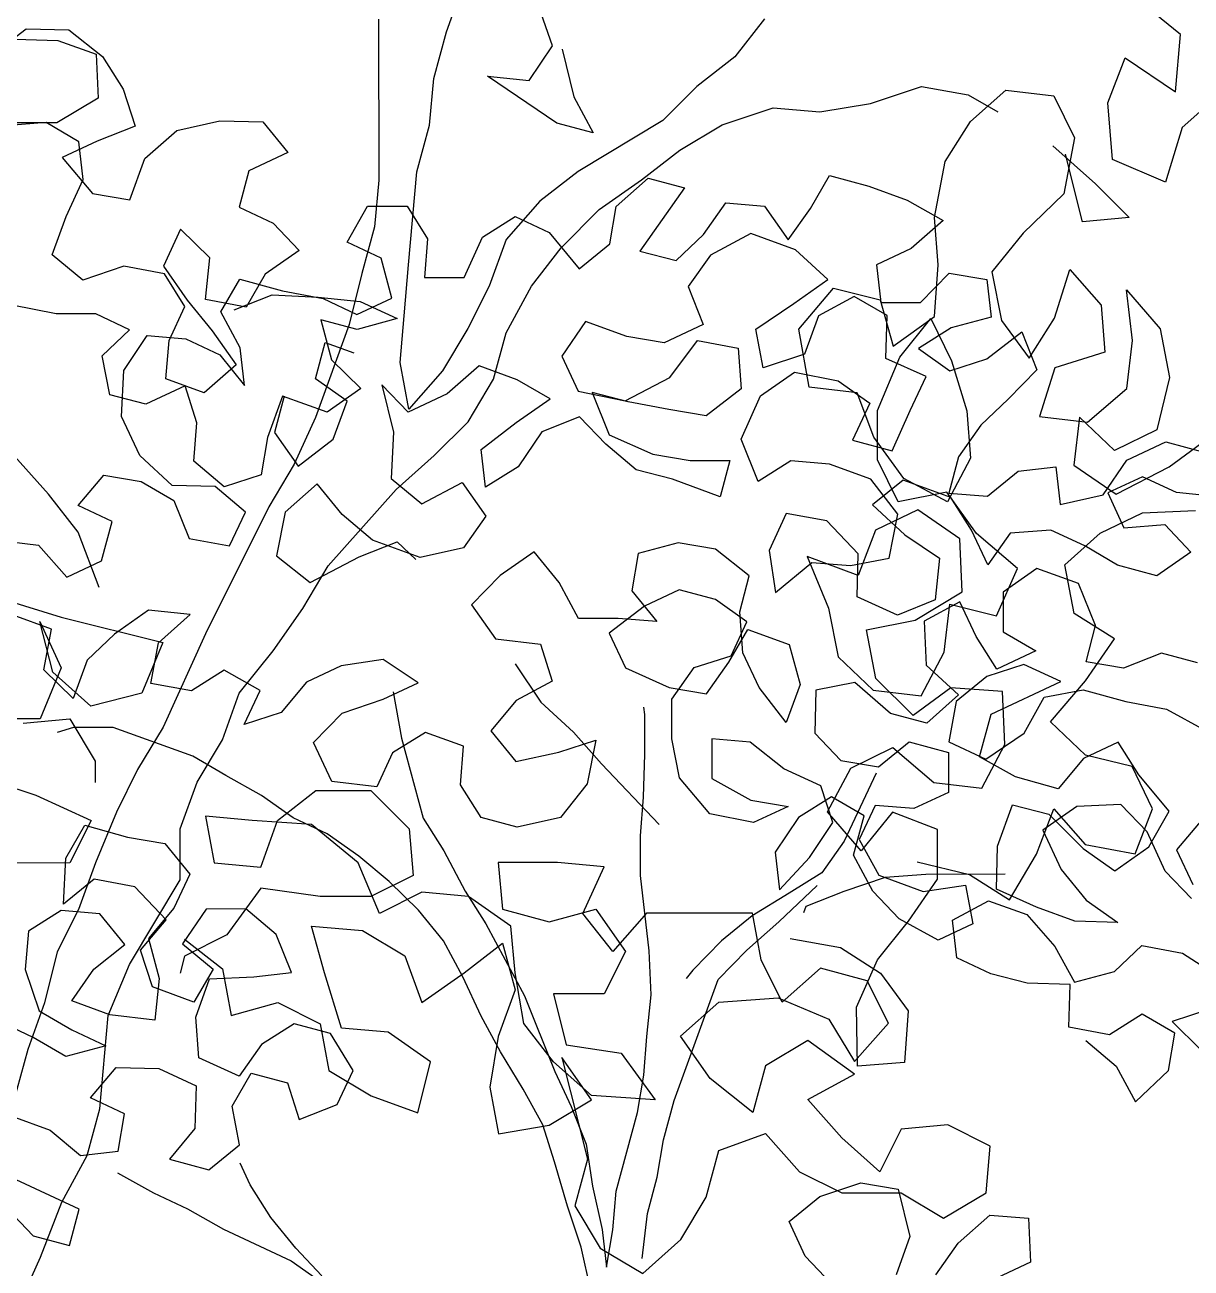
# Model space of a CAD drawing. Header units: millimetres. Extents: x 2622 to 2811, y 687 to 801.
# Drawn here: x 2710.7747 to 2711.1053, y 773.2859 to 773.6384 of the extents above; entities that cross this region are included whole.
import ezdxf

# ---------------------------------------------------------------- set-up
doc = ezdxf.new("R2010")
doc.units = ezdxf.units.MM
doc.layers.add('CHIOMA', color=94, linetype='Continuous')
doc.layers.add('tronco', color=36, linetype='Continuous')

msp = doc.modelspace()

# ---------------------------------------------------------------- linework, layer by layer
at = {"layer": 'CHIOMA'}
for p, q in [((2710.92432, 773.63251), (2710.91979, 773.64541)), ((2711.10229, 773.63575), (2711.09134, 773.64458)), ((2710.76511, 773.62969), (2710.77504, 773.63733)), ((2710.77192, 773.63437), (2710.78408, 773.63405)), ((2710.77504, 773.63733), (2710.7872, 773.63701)), ((2710.78408, 773.63405), (2710.79493, 773.63012)), ((2710.7872, 773.63701), (2710.79674, 773.62946)), ((2711.10089, 773.61946), (2711.10229, 773.63575)), ((2710.91767, 773.62265), (2710.92432, 773.63251)), ((2710.92703, 773.63153), (2710.93033, 773.61806)), ((2710.79493, 773.63012), (2710.79551, 773.61763)), ((2710.79674, 773.62946), (2710.80257, 773.62018)), ((2711.08173, 773.61631), (2711.08664, 773.62911)), ((2711.08664, 773.62911), (2711.10089, 773.61946)), ((2710.90584, 773.62388), (2710.91767, 773.62265)), ((2710.92557, 773.61058), (2710.90584, 773.62388)), ((2710.80257, 773.62018), (2710.80595, 773.60975)), ((2711.04278, 773.61106), (2711.05286, 773.61995)), ((2711.05286, 773.61995), (2711.06647, 773.61833)), ((2710.79551, 773.61763), (2710.78377, 773.61064)), ((2710.93033, 773.61806), (2710.93584, 773.60787)), ((2711.04211, 773.6186), (2711.05052, 773.61379)), ((2711.06647, 773.61833), (2711.07228, 773.60639)), ((2711.08301, 773.60024), (2711.08173, 773.61631)), ((2711.11285, 773.61825), (2711.10278, 773.60936)), ((2710.78073, 773.61072), (2710.76914, 773.60981)), ((2710.78377, 773.61064), (2710.76947, 773.61071)), ((2710.79001, 773.6053), (2710.78073, 773.61072)), ((2710.80595, 773.60975), (2710.79519, 773.60547)), ((2710.81778, 773.60852), (2710.83002, 773.61124)), ((2710.83002, 773.61124), (2710.84218, 773.61092)), ((2710.84218, 773.61092), (2710.84925, 773.60222)), ((2710.93584, 773.60787), (2710.92557, 773.61058)), ((2711.0356, 773.5997), (2711.04278, 773.61106)), ((2711.10278, 773.60936), (2711.09808, 773.59389)), ((2710.80875, 773.60055), (2710.81778, 773.60852)), ((2711.07228, 773.60639), (2711.06923, 773.59051)), ((2710.79519, 773.60547), (2710.78533, 773.60086)), ((2710.79125, 773.59462), (2710.79001, 773.6053)), ((2710.84925, 773.60222), (2710.83816, 773.59703)), ((2711.06616, 773.60419), (2711.07819, 773.59339)), ((2710.78533, 773.60086), (2710.79388, 773.5906)), ((2710.80448, 773.5888), (2710.80875, 773.60055)), ((2711.03255, 773.58382), (2711.0356, 773.5997)), ((2711.07459, 773.58256), (2711.06977, 773.60179)), ((2711.09808, 773.59389), (2711.08301, 773.60024)), ((2710.83816, 773.59703), (2710.83546, 773.58676)), ((2710.99743, 773.58642), (2711.00284, 773.59571)), ((2711.00284, 773.59571), (2711.01402, 773.59268)), ((2710.78641, 773.5841), (2710.79125, 773.59462)), ((2710.94238, 773.58696), (2710.95141, 773.59494)), ((2710.96169, 773.59223), (2710.94904, 773.57431)), ((2710.95141, 773.59494), (2710.96169, 773.59223)), ((2711.01402, 773.59268), (2711.02487, 773.58874)), ((2711.07819, 773.59339), (2711.08781, 773.58378)), ((2710.79388, 773.5906), (2710.80448, 773.5888)), ((2711.02487, 773.58874), (2711.03506, 773.58299)), ((2711.06923, 773.59051), (2711.05771, 773.57935)), ((2710.83546, 773.58676), (2710.84507, 773.58225)), ((2710.86607, 773.57681), (2710.87181, 773.587)), ((2710.87181, 773.587), (2710.88307, 773.58701)), ((2710.88307, 773.58701), (2710.8889, 773.57773)), ((2710.94058, 773.57636), (2710.94238, 773.58696)), ((2710.96712, 773.57901), (2710.97344, 773.58797)), ((2710.97344, 773.58797), (2710.98436, 773.58707)), ((2710.98436, 773.58707), (2710.99111, 773.57746)), ((2710.99111, 773.57746), (2710.99743, 773.58642)), ((2710.78248, 773.57326), (2710.78641, 773.5841)), ((2710.84507, 773.58225), (2710.85247, 773.57445)), ((2710.90443, 773.57823), (2710.91371, 773.58407)), ((2710.91371, 773.58407), (2710.92333, 773.57956)), ((2711.03506, 773.58299), (2711.02602, 773.57502)), ((2711.03362, 773.57042), (2711.03255, 773.58382)), ((2711.08781, 773.58378), (2711.07459, 773.58256)), ((2710.81887, 773.58051), (2710.81402, 773.56999)), ((2710.82717, 773.57238), (2710.81887, 773.58051)), ((2710.8889, 773.57773), (2710.88801, 773.5668)), ((2710.89926, 773.56681), (2710.90443, 773.57823)), ((2710.92333, 773.57956), (2710.93188, 773.56929)), ((2710.95932, 773.57161), (2710.96712, 773.57901)), ((2710.98051, 773.57926), (2710.96909, 773.57318)), ((2710.99316, 773.57467), (2710.98051, 773.57926)), ((2711.05771, 773.57935), (2711.04888, 773.5684)), ((2710.85247, 773.57445), (2710.84286, 773.56771)), ((2710.87568, 773.5723), (2710.86607, 773.57681)), ((2710.93188, 773.56929), (2710.94058, 773.57636)), ((2710.94904, 773.57431), (2710.95932, 773.57161)), ((2711.00237, 773.56621), (2710.99316, 773.57467)), ((2711.02602, 773.57502), (2711.01617, 773.57041)), ((2710.79111, 773.56603), (2710.78248, 773.57326)), ((2710.82594, 773.56055), (2710.82717, 773.57238)), ((2710.87873, 773.56096), (2710.87568, 773.5723)), ((2710.96909, 773.57318), (2710.96277, 773.56422)), ((2711.01617, 773.57041), (2711.01741, 773.55973)), ((2711.03263, 773.55578), (2711.03362, 773.57042)), ((2710.80277, 773.56998), (2710.79111, 773.56603)), ((2710.81427, 773.56785), (2710.80277, 773.56998)), ((2710.81402, 773.56999), (2710.82077, 773.56038)), ((2710.82011, 773.55857), (2710.81427, 773.56785)), ((2710.84286, 773.56771), (2710.83745, 773.55842)), ((2711.02866, 773.55974), (2711.03679, 773.56804)), ((2711.03679, 773.56804), (2711.04739, 773.56624)), ((2711.04888, 773.5684), (2711.05159, 773.5546)), ((2711.06664, 773.55525), (2711.07093, 773.56908)), ((2711.07093, 773.56908), (2711.07982, 773.559)), ((2710.83026, 773.55707), (2710.83567, 773.56636)), ((2710.83567, 773.56636), (2710.84775, 773.563)), ((2710.88801, 773.5668), (2710.89926, 773.56681)), ((2710.96277, 773.56422), (2710.96705, 773.55346)), ((2710.99276, 773.55947), (2711.00237, 773.56621)), ((2710.99409, 773.55217), (2711.00395, 773.56374)), ((2711.00395, 773.56374), (2711.01715, 773.56048)), ((2711.04739, 773.56624), (2711.04863, 773.55556)), ((2710.82077, 773.56038), (2710.82784, 773.55168)), ((2710.83745, 773.55842), (2710.82594, 773.56055)), ((2710.83408, 773.5576), (2710.84484, 773.56187)), ((2710.84484, 773.56187), (2710.8579, 773.56123)), ((2710.84775, 773.563), (2710.85926, 773.56087)), ((2710.8579, 773.56123), (2710.86973, 773.56)), ((2710.85926, 773.56087), (2710.86887, 773.55636)), ((2710.86887, 773.55636), (2710.87873, 773.56096)), ((2710.86973, 773.56), (2710.88025, 773.55516)), ((2711.00985, 773.56145), (2710.99966, 773.55594)), ((2711.01913, 773.55604), (2711.00985, 773.56145)), ((2711.01715, 773.56048), (2711.0209, 773.5473)), ((2711.08703, 773.56335), (2711.09654, 773.55224)), ((2711.08872, 773.54892), (2711.08703, 773.56335)), ((2710.78355, 773.5565), (2710.77115, 773.55895)), ((2710.79481, 773.5565), (2710.78355, 773.5565)), ((2710.80442, 773.55199), (2710.79481, 773.5565)), ((2710.8156, 773.54896), (2710.82011, 773.55857)), ((2710.83577, 773.54689), (2710.83026, 773.55707)), ((2710.98192, 773.55215), (2710.99276, 773.55947)), ((2711.01741, 773.55973), (2711.02866, 773.55974)), ((2711.07982, 773.559), (2711.08089, 773.5456)), ((2710.86892, 773.55211), (2710.85865, 773.55482)), ((2710.85865, 773.55482), (2710.86169, 773.54348)), ((2710.88025, 773.55516), (2710.86892, 773.55211)), ((2710.93361, 773.55434), (2710.92696, 773.54448)), ((2710.94536, 773.55008), (2710.93361, 773.55434)), ((2710.96705, 773.55346), (2710.95596, 773.54828)), ((2710.99966, 773.55594), (2710.99573, 773.5451)), ((2711.01881, 773.54388), (2711.01913, 773.55604)), ((2711.0209, 773.5473), (2711.03263, 773.55578)), ((2711.02276, 773.54421), (2711.0316, 773.55516)), ((2711.0316, 773.55516), (2711.0374, 773.54322)), ((2711.04863, 773.55556), (2711.03729, 773.55252)), ((2711.05159, 773.5546), (2711.05946, 773.5439)), ((2711.05946, 773.5439), (2711.06664, 773.55525)), ((2710.79662, 773.54459), (2710.80442, 773.55199)), ((2710.80275, 773.54046), (2710.80939, 773.55032)), ((2710.80939, 773.55032), (2710.82032, 773.54942)), ((2710.82032, 773.54942), (2710.82994, 773.54491)), ((2710.82784, 773.55168), (2710.83458, 773.54207)), ((2710.95596, 773.54828), (2710.94536, 773.55008)), ((2710.98406, 773.54115), (2710.98192, 773.55215)), ((2710.99702, 773.53569), (2710.99409, 773.55217)), ((2711.03729, 773.55252), (2711.02801, 773.54668)), ((2711.0474, 773.54373), (2711.05734, 773.55138)), ((2711.05734, 773.55138), (2711.06162, 773.54062)), ((2711.09654, 773.55224), (2711.09926, 773.53844)), ((2710.8147, 773.53803), (2710.8156, 773.54896)), ((2710.83701, 773.53621), (2710.83577, 773.54689)), ((2710.85713, 773.53811), (2710.85984, 773.54838)), ((2710.85984, 773.54838), (2710.86797, 773.54543)), ((2710.95753, 773.5385), (2710.96541, 773.54894)), ((2710.96541, 773.54894), (2710.97691, 773.54681)), ((2710.97691, 773.54681), (2710.97782, 773.53523)), ((2711.02801, 773.54668), (2711.03697, 773.54036)), ((2711.0871, 773.53531), (2711.08872, 773.54892)), ((2710.79877, 773.53358), (2710.79662, 773.54459)), ((2710.82994, 773.54491), (2710.83701, 773.53621)), ((2710.86169, 773.54348), (2710.86999, 773.53535)), ((2710.92696, 773.54448), (2710.93157, 773.53462)), ((2710.99573, 773.5451), (2710.98406, 773.54115)), ((2711.01641, 773.52914), (2711.02276, 773.54421)), ((2711.03024, 773.53871), (2711.01881, 773.54388)), ((2711.03697, 773.54036), (2711.0474, 773.54373)), ((2711.0374, 773.54322), (2711.04177, 773.52901)), ((2711.08089, 773.5456), (2711.06668, 773.54124)), ((2710.8021, 773.52739), (2710.80275, 773.54046)), ((2710.83458, 773.54207), (2710.82555, 773.53409)), ((2710.90347, 773.54175), (2710.89444, 773.53378)), ((2710.91432, 773.53782), (2710.90347, 773.54175)), ((2710.98325, 773.53326), (2710.99286, 773.54)), ((2710.99286, 773.54), (2711.00526, 773.53754)), ((2711.02572, 773.52909), (2711.03024, 773.53871)), ((2711.06162, 773.54062), (2711.05349, 773.53232)), ((2711.06668, 773.54124), (2711.06239, 773.52741)), ((2710.82013, 773.53606), (2710.80904, 773.53088)), ((2710.82555, 773.53409), (2710.8147, 773.53803)), ((2710.8235, 773.52563), (2710.82013, 773.53606)), ((2710.86609, 773.53179), (2710.85713, 773.53811)), ((2710.86999, 773.53535), (2710.86039, 773.52861)), ((2710.87595, 773.5364), (2710.87924, 773.52292)), ((2710.88335, 773.5286), (2710.87595, 773.5364)), ((2710.9236, 773.5324), (2710.91432, 773.53782)), ((2710.94488, 773.53184), (2710.95753, 773.5385)), ((2710.97782, 773.53523), (2710.96789, 773.52758)), ((2711.01063, 773.53408), (2710.99702, 773.53569)), ((2711.00526, 773.53754), (2711.01422, 773.53122)), ((2711.076, 773.5258), (2711.0871, 773.53531)), ((2711.09926, 773.53844), (2711.09559, 773.52359)), ((2710.80904, 773.53088), (2710.79877, 773.53358)), ((2710.84773, 773.5332), (2710.84347, 773.52145)), ((2710.84818, 773.53317), (2710.84548, 773.5229)), ((2710.86039, 773.52861), (2710.84773, 773.5332)), ((2710.86216, 773.52094), (2710.86609, 773.53179)), ((2710.89444, 773.53378), (2710.88335, 773.5286)), ((2710.91399, 773.52566), (2710.9236, 773.5324)), ((2710.93157, 773.53462), (2710.94488, 773.53184)), ((2710.93551, 773.53421), (2710.94037, 773.52222)), ((2710.94579, 773.53151), (2710.93551, 773.53421)), ((2710.97775, 773.52093), (2710.98325, 773.53326)), ((2711.0154, 773.52151), (2711.01063, 773.53408)), ((2711.05349, 773.53232), (2711.04569, 773.52492)), ((2710.95729, 773.52938), (2710.94579, 773.53151)), ((2710.96789, 773.52758), (2710.95729, 773.52938)), ((2711.01422, 773.53122), (2711.00938, 773.5207)), ((2711.01645, 773.51513), (2711.01641, 773.52914)), ((2711.02056, 773.51767), (2711.02572, 773.52909)), ((2711.04177, 773.52901), (2711.04284, 773.51561)), ((2710.80728, 773.51631), (2710.8021, 773.52739)), ((2710.8226, 773.5147), (2710.8235, 773.52563)), ((2710.90406, 773.51801), (2710.91399, 773.52566)), ((2710.93199, 773.52731), (2710.92123, 773.52303)), ((2710.93938, 773.51951), (2710.93199, 773.52731)), ((2711.04569, 773.52492), (2711.03937, 773.51596)), ((2711.06239, 773.52741), (2711.076, 773.5258)), ((2711.07373, 773.52724), (2711.07211, 773.51363)), ((2711.08365, 773.51778), (2711.07373, 773.52724)), ((2710.84347, 773.52145), (2710.84167, 773.51085)), ((2710.84548, 773.5229), (2710.85222, 773.5133)), ((2710.87924, 773.52292), (2710.87859, 773.50986)), ((2710.92123, 773.52303), (2710.91458, 773.51317)), ((2710.94037, 773.52222), (2710.9527, 773.51673)), ((2711.02389, 773.50979), (2711.0154, 773.52151)), ((2711.09559, 773.52359), (2711.08365, 773.51778)), ((2710.85222, 773.5133), (2710.86216, 773.52094)), ((2710.9053, 773.50733), (2710.90406, 773.51801)), ((2710.94802, 773.51229), (2710.93938, 773.51951)), ((2710.9826, 773.50894), (2710.97775, 773.52093)), ((2711.00938, 773.5207), (2711.02056, 773.51767)), ((2711.0871, 773.515), (2711.09819, 773.52018)), ((2711.09819, 773.52018), (2711.10937, 773.51715)), ((2711.09912, 773.51308), (2711.10982, 773.52094)), ((2710.78137, 773.50537), (2710.77175, 773.51618)), ((2710.81649, 773.50785), (2710.80728, 773.51631)), ((2710.83123, 773.50748), (2710.8226, 773.5147)), ((2710.9527, 773.51673), (2710.96329, 773.51492)), ((2710.96329, 773.51492), (2710.97455, 773.51493)), ((2710.97455, 773.51493), (2710.97185, 773.50466)), ((2710.99188, 773.51478), (2710.9826, 773.50894)), ((2711.00281, 773.51388), (2710.99188, 773.51478)), ((2711.02225, 773.50319), (2711.01645, 773.51513)), ((2711.04284, 773.51561), (2711.03627, 773.50322)), ((2711.03937, 773.51596), (2711.03667, 773.50569)), ((2711.08045, 773.50514), (2711.0871, 773.515)), ((2710.78987, 773.50217), (2710.7971, 773.5108)), ((2710.7971, 773.5108), (2710.8077, 773.509)), ((2710.84167, 773.51085), (2710.83123, 773.50748)), ((2710.91458, 773.51317), (2710.9053, 773.50733)), ((2710.95829, 773.50958), (2710.94802, 773.51229)), ((2711.01456, 773.50962), (2711.00281, 773.51388)), ((2711.04759, 773.50479), (2711.0563, 773.51186)), ((2711.0563, 773.51186), (2711.06698, 773.5131)), ((2711.06698, 773.5131), (2711.06822, 773.50242)), ((2711.07211, 773.51363), (2711.08409, 773.50541)), ((2711.08409, 773.50541), (2711.09912, 773.51308)), ((2710.8077, 773.509), (2710.81698, 773.50358)), ((2710.82865, 773.50753), (2710.81649, 773.50785)), ((2710.83728, 773.50031), (2710.82865, 773.50753)), ((2710.85756, 773.50829), (2710.84853, 773.50031)), ((2710.86463, 773.49958), (2710.85756, 773.50829)), ((2710.87859, 773.50986), (2710.88723, 773.50264)), ((2710.88723, 773.50264), (2710.89864, 773.50872)), ((2710.89864, 773.50872), (2710.90538, 773.49912)), ((2710.97185, 773.50466), (2710.95829, 773.50958)), ((2711.02221, 773.49968), (2711.01456, 773.50962)), ((2711.02368, 773.50938), (2711.01498, 773.50231)), ((2711.03724, 773.50445), (2711.02368, 773.50938)), ((2711.03627, 773.50322), (2711.02389, 773.50979)), ((2711.09154, 773.51032), (2711.08169, 773.50571)), ((2711.10116, 773.50581), (2711.09154, 773.51032)), ((2710.7898, 773.49456), (2710.78137, 773.50537)), ((2710.81698, 773.50358), (2710.82126, 773.49282)), ((2711.03606, 773.5059), (2711.02225, 773.50319)), ((2711.04454, 773.49418), (2711.03606, 773.5059)), ((2711.03667, 773.50569), (2711.04759, 773.50479)), ((2711.04308, 773.49517), (2711.03724, 773.50445)), ((2711.06822, 773.50242), (2711.08045, 773.50514)), ((2711.08169, 773.50571), (2711.08629, 773.49586)), ((2711.11299, 773.50458), (2711.10116, 773.50581)), ((2710.79949, 773.49765), (2710.78987, 773.50217)), ((2710.83276, 773.49069), (2710.83728, 773.50031)), ((2710.84853, 773.50031), (2710.84607, 773.48791)), ((2710.99058, 773.49991), (2710.98574, 773.48939)), ((2711.00208, 773.49778), (2710.99058, 773.49991)), ((2711.01498, 773.50231), (2711.02419, 773.49385)), ((2711.02783, 773.50093), (2711.01589, 773.49513)), ((2711.03981, 773.49272), (2711.02783, 773.50093)), ((2711.07959, 773.49427), (2711.09153, 773.50007)), ((2711.09153, 773.50007), (2711.10657, 773.50073)), ((2710.79645, 773.48648), (2710.79949, 773.49765)), ((2710.87327, 773.49236), (2710.86463, 773.49958)), ((2710.90538, 773.49912), (2710.89906, 773.49016)), ((2711.01096, 773.48842), (2711.00208, 773.49778)), ((2711.01975, 773.48727), (2711.02221, 773.49968)), ((2711.08629, 773.49586), (2711.09788, 773.49677)), ((2711.09788, 773.49677), (2711.10528, 773.48897)), ((2710.79582, 773.47894), (2710.7898, 773.49456)), ((2711.01589, 773.49513), (2711.01097, 773.48234)), ((2711.02419, 773.49385), (2711.03405, 773.4872)), ((2711.04769, 773.48532), (2711.04308, 773.49517)), ((2711.05611, 773.48431), (2711.04454, 773.49418)), ((2711.05401, 773.49428), (2711.04769, 773.48532)), ((2711.06559, 773.49519), (2711.05401, 773.49428)), ((2711.07521, 773.49068), (2711.06559, 773.49519)), ((2711.06951, 773.48538), (2711.07959, 773.49427)), ((2710.76589, 773.49246), (2710.77862, 773.4909)), ((2710.77862, 773.4909), (2710.7866, 773.48187)), ((2710.82126, 773.49282), (2710.83276, 773.49069)), ((2710.86949, 773.48759), (2710.88025, 773.49187)), ((2710.88682, 773.48744), (2710.87327, 773.49236)), ((2710.88025, 773.49187), (2710.88559, 773.48686)), ((2710.89906, 773.49016), (2710.88682, 773.48744)), ((2710.95994, 773.49159), (2710.9486, 773.48854)), ((2710.97054, 773.48979), (2710.95994, 773.49159)), ((2710.98007, 773.48224), (2710.97054, 773.48979)), ((2710.98574, 773.48939), (2710.98755, 773.47748)), ((2711.04046, 773.47767), (2711.03981, 773.49272)), ((2711.08449, 773.48526), (2711.07521, 773.49068)), ((2710.7866, 773.48187), (2710.79645, 773.48648)), ((2710.84607, 773.48791), (2710.85561, 773.48035)), ((2710.85561, 773.48035), (2710.86949, 773.48759)), ((2710.91911, 773.48902), (2710.9095, 773.48228)), ((2710.92618, 773.48031), (2710.91911, 773.48902)), ((2710.9486, 773.48854), (2710.9468, 773.47794)), ((2710.98755, 773.47748), (2710.99782, 773.48603)), ((2710.99653, 773.48766), (2711.00255, 773.47304)), ((2711.01097, 773.48234), (2710.99653, 773.48766)), ((2710.99782, 773.48603), (2711.00875, 773.48513)), ((2711.00875, 773.48513), (2711.01975, 773.48727)), ((2711.01064, 773.47626), (2711.01096, 773.48842)), ((2711.03405, 773.4872), (2711.03282, 773.47537)), ((2711.10528, 773.48897), (2711.09567, 773.48223)), ((2710.9095, 773.48228), (2710.90137, 773.47397)), ((2711.05017, 773.4709), (2711.05611, 773.48431)), ((2711.06165, 773.48434), (2711.05205, 773.4776)), ((2711.0734, 773.48008), (2711.06165, 773.48434)), ((2711.07223, 773.47157), (2711.06951, 773.48538)), ((2711.09567, 773.48223), (2711.08449, 773.48526)), ((2710.93169, 773.47013), (2710.92618, 773.48031)), ((2710.97737, 773.47197), (2710.98007, 773.48224)), ((2711.07826, 773.46809), (2711.0734, 773.48008)), ((2710.76938, 773.47531), (2710.78501, 773.47051)), ((2710.9468, 773.47794), (2710.95387, 773.46924)), ((2710.9602, 773.4782), (2710.95034, 773.47359)), ((2710.97047, 773.47549), (2710.9602, 773.4782)), ((2710.97943, 773.46917), (2710.97047, 773.47549)), ((2711.02206, 773.47109), (2711.01064, 773.47626)), ((2711.03282, 773.47537), (2711.02206, 773.47109)), ((2711.02709, 773.4696), (2711.04046, 773.47767)), ((2711.05205, 773.4776), (2711.05205, 773.46634)), ((2710.80977, 773.47244), (2710.80016, 773.46569)), ((2710.8216, 773.47121), (2710.80977, 773.47244)), ((2710.90137, 773.47397), (2710.90812, 773.46436)), ((2710.95034, 773.47359), (2710.9404, 773.46595)), ((2710.97828, 773.46038), (2710.97737, 773.47197)), ((2711.00255, 773.47304), (2711.00526, 773.45923)), ((2711.03981, 773.47488), (2711.02962, 773.46937)), ((2711.03536, 773.46055), (2711.03697, 773.47416)), ((2711.03697, 773.47416), (2711.05017, 773.4709)), ((2711.04441, 773.46502), (2711.03981, 773.47488)), ((2710.78225, 773.46708), (2710.77141, 773.47102)), ((2710.779, 773.4693), (2710.78502, 773.45609)), ((2710.78262, 773.45488), (2710.779, 773.4693)), ((2710.78501, 773.47051), (2710.81386, 773.46333)), ((2710.81257, 773.46324), (2710.8216, 773.47121)), ((2710.94295, 773.47014), (2710.93169, 773.47013)), ((2710.95387, 773.46924), (2710.94295, 773.47014)), ((2710.97491, 773.45956), (2710.97943, 773.46917)), ((2711.01328, 773.46688), (2711.02709, 773.4696)), ((2711.02962, 773.46937), (2711.03021, 773.45688)), ((2711.08358, 773.46439), (2711.07223, 773.47157)), ((2710.78012, 773.45558), (2710.78225, 773.46708)), ((2710.80016, 773.46569), (2710.79236, 773.4583)), ((2710.9404, 773.46595), (2710.94501, 773.45609)), ((2710.97426, 773.45775), (2710.97967, 773.46704)), ((2710.97967, 773.46704), (2710.99142, 773.46277)), ((2711.016, 773.45308), (2711.01328, 773.46688)), ((2711.05025, 773.45574), (2711.04441, 773.46502)), ((2711.05205, 773.46634), (2711.06134, 773.46093)), ((2711.07555, 773.45781), (2711.07826, 773.46809)), ((2710.81386, 773.46333), (2710.80787, 773.4489)), ((2710.81044, 773.45173), (2710.81257, 773.46324)), ((2710.90812, 773.46436), (2710.92085, 773.46281)), ((2710.92085, 773.46281), (2710.92423, 773.45238)), ((2710.99142, 773.46277), (2710.99447, 773.45144)), ((2711.07537, 773.45241), (2711.08358, 773.46439)), ((2710.79236, 773.4583), (2710.78843, 773.44745)), ((2710.87633, 773.45851), (2710.86441, 773.4567)), ((2710.88619, 773.45186), (2710.87633, 773.45851)), ((2710.96448, 773.45618), (2710.97491, 773.45956)), ((2710.96794, 773.44879), (2710.97426, 773.45775)), ((2710.98289, 773.45053), (2710.97828, 773.46038)), ((2711.00526, 773.45923), (2711.01518, 773.44978)), ((2711.02879, 773.44816), (2711.03536, 773.46055)), ((2711.06134, 773.46093), (2711.05025, 773.45574)), ((2711.08615, 773.45601), (2711.07555, 773.45781)), ((2711.09691, 773.46029), (2711.08615, 773.45601)), ((2711.10718, 773.45759), (2711.09691, 773.46029)), ((2710.78502, 773.45609), (2710.77903, 773.44166)), ((2710.78843, 773.44745), (2710.78012, 773.45558)), ((2710.79345, 773.44528), (2710.78262, 773.45488)), ((2710.83122, 773.45544), (2710.82194, 773.44961)), ((2710.84142, 773.4497), (2710.83122, 773.45544)), ((2710.86441, 773.4567), (2710.85456, 773.45209)), ((2710.94501, 773.45609), (2710.95734, 773.45059)), ((2710.95816, 773.44723), (2710.96448, 773.45618)), ((2711.03021, 773.45688), (2711.03941, 773.44843)), ((2711.05789, 773.45706), (2711.04746, 773.45369)), ((2711.06841, 773.45222), (2711.05789, 773.45706)), ((2710.82194, 773.44961), (2710.81044, 773.45173)), ((2710.85456, 773.45209), (2710.84733, 773.44346)), ((2710.87633, 773.44726), (2710.88619, 773.45186)), ((2710.92423, 773.45238), (2710.91404, 773.44687)), ((2710.95734, 773.45059), (2710.96794, 773.44879)), ((2710.99447, 773.45144), (2710.99053, 773.44059)), ((2711.01, 773.45194), (2710.99899, 773.4498)), ((2711.02011, 773.44316), (2711.01, 773.45194)), ((2711.02654, 773.44259), (2711.016, 773.45308)), ((2711.04746, 773.45369), (2711.03876, 773.44662)), ((2711.0487, 773.44301), (2711.06841, 773.45222)), ((2711.06551, 773.44084), (2711.07537, 773.45241)), ((2710.80787, 773.4489), (2710.79345, 773.44528)), ((2710.8369, 773.44008), (2710.84142, 773.4497)), ((2710.86467, 773.44331), (2710.87633, 773.44726)), ((2710.95817, 773.43597), (2710.95816, 773.44723)), ((2710.99053, 773.44059), (2710.98289, 773.45053)), ((2710.99899, 773.4498), (2710.99867, 773.43764)), ((2711.01518, 773.44978), (2711.02879, 773.44816)), ((2711.03724, 773.45045), (2711.02654, 773.44259)), ((2711.03941, 773.44843), (2711.03038, 773.44045)), ((2711.05188, 773.44946), (2711.03724, 773.45045)), ((2711.05254, 773.43442), (2711.05188, 773.44946)), ((2711.05799, 773.43759), (2711.06373, 773.44778)), ((2711.06373, 773.44778), (2711.07474, 773.44993)), ((2711.07474, 773.44993), (2711.08682, 773.44657)), ((2710.91404, 773.44687), (2710.90682, 773.43824)), ((2710.95044, 773.44287), (2710.95019, 773.445)), ((2711.03876, 773.44662), (2711.03663, 773.43511)), ((2711.08682, 773.44657), (2711.09832, 773.44444)), ((2711.09832, 773.44444), (2711.10942, 773.43836)), ((2710.77903, 773.44166), (2710.7646, 773.44165)), ((2710.77422, 773.44045), (2710.78744, 773.44167)), ((2710.78744, 773.44167), (2710.79466, 773.42965)), ((2710.84733, 773.44346), (2710.8369, 773.44008)), ((2710.85654, 773.435), (2710.86467, 773.44331)), ((2711.03038, 773.44045), (2711.02011, 773.44316)), ((2711.04534, 773.43093), (2711.0487, 773.44301)), ((2711.07543, 773.43139), (2711.06551, 773.44084)), ((2710.88825, 773.43782), (2710.87897, 773.43198)), ((2710.8991, 773.43388), (2710.88825, 773.43782)), ((2710.90682, 773.43824), (2710.91389, 773.42953)), ((2710.93023, 773.43792), (2710.93821, 773.42889)), ((2710.99867, 773.43764), (2711.00607, 773.42984)), ((2711.04715, 773.43027), (2711.05799, 773.43759)), ((2710.86172, 773.42392), (2710.85654, 773.435)), ((2710.8982, 773.42295), (2710.8991, 773.43388)), ((2710.92613, 773.43225), (2710.93656, 773.43563)), ((2710.93656, 773.43563), (2710.9341, 773.42322)), ((2710.96031, 773.42496), (2710.95817, 773.43597)), ((2710.96942, 773.43598), (2710.96943, 773.42472)), ((2710.98035, 773.43508), (2710.96942, 773.43598)), ((2710.98989, 773.42753), (2710.98035, 773.43508)), ((2711.00885, 773.4277), (2711.02079, 773.43351)), ((2711.01667, 773.42804), (2711.02537, 773.43511)), ((2711.02079, 773.43351), (2711.03236, 773.42364)), ((2711.02537, 773.43511), (2711.03655, 773.43208)), ((2711.03663, 773.43511), (2711.04715, 773.43027)), ((2711.04597, 773.42203), (2711.05254, 773.43442)), ((2711.08469, 773.43506), (2711.07483, 773.43046)), ((2711.09053, 773.42578), (2711.08469, 773.43506)), ((2710.79466, 773.42965), (2710.79467, 773.42364)), ((2710.87897, 773.43198), (2710.87446, 773.42236)), ((2710.91389, 773.42953), (2710.92613, 773.43225)), ((2711.00607, 773.42984), (2711.01667, 773.42804)), ((2711.03655, 773.43208), (2711.03655, 773.42082)), ((2711.05553, 773.42519), (2711.04534, 773.43093)), ((2711.07483, 773.43046), (2711.06761, 773.42182)), ((2711.08863, 773.42812), (2711.07543, 773.43139)), ((2711.0004, 773.42269), (2710.98989, 773.42753)), ((2711.00229, 773.41532), (2711.00885, 773.4277)), ((2711.01601, 773.42623), (2711.00699, 773.407)), ((2711.09443, 773.41618), (2711.08863, 773.42812)), ((2710.76342, 773.42482), (2710.77784, 773.42002)), ((2710.87446, 773.42236), (2710.86172, 773.42392)), ((2710.90404, 773.41367), (2710.8982, 773.42295)), ((2710.9341, 773.42322), (2710.92655, 773.41369)), ((2710.96886, 773.4147), (2710.96031, 773.42496)), ((2710.96943, 773.42472), (2710.98052, 773.41865)), ((2711.00378, 773.41226), (2711.0004, 773.42269)), ((2711.03236, 773.42364), (2711.04597, 773.42203)), ((2711.06761, 773.42182), (2711.05553, 773.42519)), ((2711.09908, 773.41552), (2711.09053, 773.42578)), ((2710.77784, 773.42002), (2710.79348, 773.41282)), ((2710.84637, 773.41287), (2710.85718, 773.4213)), ((2710.85718, 773.4213), (2710.8728, 773.42131)), ((2710.8728, 773.42131), (2710.88363, 773.4105)), ((2711.00336, 773.41957), (2710.99408, 773.41373)), ((2711.01265, 773.41415), (2711.00336, 773.41957)), ((2711.03655, 773.42082), (2711.0267, 773.41621)), ((2710.98052, 773.41865), (2710.99112, 773.41685)), ((2710.99112, 773.41685), (2710.98127, 773.41224)), ((2711.0118, 773.40421), (2711.00229, 773.41532)), ((2711.01577, 773.41711), (2711.01126, 773.40749)), ((2711.0267, 773.41621), (2711.01577, 773.41711)), ((2711.05045, 773.40555), (2711.05471, 773.4173)), ((2711.05471, 773.4173), (2711.06498, 773.41459)), ((2711.06148, 773.40331), (2711.0664, 773.41611)), ((2711.07295, 773.41682), (2711.06334, 773.41007)), ((2711.0664, 773.41611), (2711.07529, 773.40603)), ((2711.08544, 773.4174), (2711.07295, 773.41682)), ((2711.09284, 773.4096), (2711.08544, 773.4174)), ((2711.08952, 773.40339), (2711.09443, 773.41618)), ((2711.09333, 773.40533), (2711.09908, 773.41552)), ((2710.79348, 773.41282), (2710.78748, 773.4008)), ((2710.82593, 773.41406), (2710.82835, 773.40084)), ((2710.83915, 773.41287), (2710.82593, 773.41406)), ((2710.85598, 773.41168), (2710.83915, 773.41287)), ((2710.84157, 773.39965), (2710.84637, 773.41287)), ((2710.91431, 773.41097), (2710.90404, 773.41367)), ((2710.92655, 773.41369), (2710.91431, 773.41097)), ((2710.98127, 773.41224), (2710.96886, 773.4147)), ((2710.99408, 773.41373), (2710.98744, 773.40387)), ((2710.99713, 773.40239), (2711.00378, 773.41226)), ((2711.00962, 773.40298), (2711.01265, 773.41415)), ((2711.02064, 773.41516), (2711.0118, 773.40421)), ((2711.03343, 773.41025), (2711.02064, 773.41516)), ((2711.06498, 773.41459), (2711.07477, 773.40491)), ((2711.10844, 773.41314), (2711.10122, 773.40451)), ((2710.78632, 773.40218), (2710.79174, 773.41147)), ((2710.79174, 773.41147), (2710.80381, 773.40811)), ((2710.86921, 773.40087), (2710.85598, 773.41168)), ((2710.88363, 773.4105), (2710.88484, 773.39728)), ((2711.03347, 773.39623), (2711.03343, 773.41025)), ((2711.06334, 773.41007), (2711.06853, 773.39899)), ((2711.09802, 773.39851), (2711.09284, 773.4096)), ((2710.80381, 773.40811), (2710.81441, 773.4063)), ((2710.81441, 773.4063), (2710.82148, 773.3976)), ((2711.01126, 773.40749), (2711.01677, 773.39731)), ((2711.05013, 773.39339), (2711.05045, 773.40555)), ((2711.07477, 773.40491), (2711.08373, 773.39858)), ((2711.07529, 773.40603), (2711.08952, 773.40339)), ((2711.08373, 773.39858), (2711.09333, 773.40533)), ((2710.78567, 773.38912), (2710.78632, 773.40218)), ((2710.98744, 773.40387), (2710.98867, 773.39319)), ((2710.98867, 773.39319), (2710.99713, 773.40239)), ((2711.01513, 773.39279), (2711.00962, 773.40298)), ((2711.05389, 773.3903), (2711.06148, 773.40331)), ((2711.10122, 773.40451), (2711.10583, 773.39466)), ((2710.78748, 773.4008), (2710.77185, 773.40078)), ((2710.82835, 773.40084), (2710.84157, 773.39965)), ((2710.87524, 773.38645), (2710.86921, 773.40087)), ((2710.92571, 773.40092), (2710.90888, 773.40091)), ((2710.90888, 773.40091), (2710.9101, 773.38769)), ((2710.93893, 773.39973), (2710.92571, 773.40092)), ((2710.93293, 773.38651), (2710.93893, 773.39973)), ((2711.02768, 773.40116), (2711.04254, 773.39749)), ((2711.06853, 773.39899), (2711.0756, 773.39028)), ((2711.10542, 773.39071), (2711.09802, 773.39851)), ((2710.79437, 773.39619), (2710.78567, 773.38912)), ((2710.80588, 773.39406), (2710.79437, 773.39619)), ((2710.82148, 773.3976), (2710.81697, 773.38799)), ((2710.88484, 773.39728), (2710.87283, 773.39126)), ((2711.01677, 773.39731), (2711.02942, 773.39272)), ((2711.03016, 773.39757), (2711.01858, 773.39665)), ((2711.02525, 773.38425), (2711.03347, 773.39623)), ((2711.02942, 773.39272), (2711.04134, 773.39453)), ((2711.05267, 773.39758), (2711.03016, 773.39757)), ((2711.04134, 773.39453), (2711.04348, 773.38353)), ((2711.04254, 773.39749), (2711.05389, 773.3903)), ((2710.81476, 773.3847), (2710.80588, 773.39406)), ((2710.84157, 773.39364), (2710.83197, 773.3804)), ((2710.85841, 773.39125), (2710.84157, 773.39364)), ((2710.87283, 773.39126), (2710.85841, 773.39125)), ((2710.88725, 773.39248), (2710.87524, 773.38645)), ((2710.90048, 773.39129), (2710.88725, 773.39248)), ((2710.9125, 773.38288), (2710.90048, 773.39129)), ((2711.02253, 773.38499), (2711.01513, 773.39279)), ((2711.06155, 773.38822), (2711.05013, 773.39339)), ((2710.78501, 773.38731), (2710.77573, 773.38147)), ((2710.79594, 773.38641), (2710.78501, 773.38731)), ((2710.81697, 773.38799), (2710.80975, 773.37935)), ((2710.82609, 773.38774), (2710.81944, 773.37788)), ((2710.83735, 773.38775), (2710.82609, 773.38774)), ((2710.84598, 773.38053), (2710.83735, 773.38775)), ((2710.9101, 773.38769), (2710.92332, 773.38409)), ((2710.92332, 773.38409), (2710.93654, 773.38771)), ((2710.93654, 773.38771), (2710.94496, 773.3757)), ((2711.03773, 773.38459), (2711.04791, 773.3901)), ((2711.04791, 773.3901), (2711.05876, 773.38616)), ((2711.0724, 773.38428), (2711.06155, 773.38822)), ((2711.0756, 773.39028), (2711.08456, 773.38396)), ((2710.80301, 773.37771), (2710.79594, 773.38641)), ((2710.80753, 773.37607), (2710.81476, 773.3847)), ((2710.94136, 773.3757), (2710.93293, 773.38651)), ((2710.95096, 773.38652), (2710.94136, 773.3757)), ((2710.98101, 773.38655), (2710.95096, 773.38652)), ((2710.98343, 773.37333), (2710.98101, 773.38655)), ((2711.01642, 773.3733), (2711.02525, 773.38425)), ((2711.03362, 773.37892), (2711.02253, 773.38499)), ((2711.03897, 773.37391), (2711.03773, 773.38459)), ((2711.05876, 773.38616), (2711.06673, 773.37713)), ((2711.08456, 773.38396), (2711.0724, 773.38428)), ((2710.77573, 773.38147), (2710.77484, 773.37054)), ((2710.83197, 773.3804), (2710.81996, 773.37438)), ((2710.85026, 773.36977), (2710.84598, 773.38053)), ((2710.85601, 773.38283), (2710.87043, 773.38164)), ((2710.85963, 773.36961), (2710.85601, 773.38283)), ((2710.87043, 773.38164), (2710.88246, 773.37444)), ((2710.91372, 773.36966), (2710.9125, 773.38288)), ((2711.04348, 773.38353), (2711.03362, 773.37892)), ((2710.79431, 773.37064), (2710.80301, 773.37771)), ((2710.80975, 773.37935), (2710.81279, 773.36802)), ((2710.81944, 773.37788), (2710.82807, 773.37066)), ((2710.81995, 773.37919), (2710.83078, 773.37079)), ((2710.89929, 773.36965), (2710.9101, 773.37807)), ((2710.9101, 773.37807), (2710.91372, 773.36485)), ((2710.99167, 773.37942), (2711.0059, 773.37678)), ((2711.0059, 773.37678), (2711.01725, 773.36959)), ((2711.06673, 773.37713), (2711.07224, 773.36695)), ((2711.08358, 773.36999), (2711.09138, 773.37739)), ((2711.09138, 773.37739), (2711.10288, 773.37526)), ((2710.81091, 773.36564), (2710.80753, 773.37607)), ((2710.81996, 773.37438), (2710.81876, 773.36957)), ((2710.88246, 773.37444), (2710.88728, 773.36122)), ((2710.94496, 773.3757), (2710.93897, 773.36367)), ((2710.98945, 773.36132), (2710.98343, 773.37333)), ((2711.01048, 773.35988), (2711.01642, 773.3733)), ((2711.04858, 773.3694), (2711.03897, 773.37391)), ((2711.10288, 773.37526), (2711.11365, 773.36829)), ((2710.77484, 773.37054), (2710.77879, 773.35888)), ((2710.78799, 773.36168), (2710.79431, 773.37064)), ((2710.82807, 773.37066), (2710.82266, 773.36137)), ((2710.83078, 773.37079), (2710.83319, 773.35757)), ((2710.83958, 773.36853), (2710.85026, 773.36977)), ((2710.86445, 773.35399), (2710.85963, 773.36961)), ((2710.88728, 773.36122), (2710.89929, 773.36965)), ((2710.91613, 773.35524), (2710.91372, 773.36966)), ((2711.00026, 773.37094), (2710.98945, 773.36132)), ((2711.01349, 773.36735), (2711.00026, 773.37094)), ((2711.01725, 773.36959), (2711.02512, 773.35889)), ((2711.07224, 773.36695), (2711.08358, 773.36999)), ((2710.81279, 773.36802), (2710.81157, 773.35619)), ((2710.82315, 773.3571), (2710.82709, 773.36795)), ((2710.82709, 773.36795), (2710.83958, 773.36853)), ((2711.01951, 773.35533), (2711.01349, 773.36735)), ((2711.05885, 773.36669), (2711.04858, 773.3694)), ((2711.07101, 773.36637), (2711.05885, 773.36669)), ((2711.07069, 773.35421), (2711.07101, 773.36637)), ((2710.82266, 773.36137), (2710.81091, 773.36564)), ((2710.91372, 773.36485), (2710.90893, 773.35163)), ((2710.93897, 773.36367), (2710.92454, 773.36366)), ((2710.92454, 773.36366), (2710.92816, 773.34924)), ((2710.97142, 773.3613), (2710.98825, 773.36252)), ((2710.98825, 773.36252), (2711.00268, 773.35652)), ((2710.77879, 773.35888), (2710.78807, 773.35346)), ((2710.79883, 773.35774), (2710.78799, 773.36168)), ((2710.83319, 773.35757), (2710.84641, 773.36119)), ((2710.84641, 773.36119), (2710.85844, 773.35519)), ((2710.96061, 773.35167), (2710.97142, 773.3613)), ((2711.01073, 773.34319), (2711.01048, 773.35988)), ((2711.02512, 773.35889), (2711.02413, 773.34425)), ((2711.11037, 773.35925), (2711.09994, 773.35587)), ((2710.77707, 773.35132), (2710.76745, 773.35583)), ((2710.81157, 773.35619), (2710.79883, 773.35774)), ((2710.82406, 773.34552), (2710.82315, 773.3571)), ((2711.00268, 773.35652), (2711.0099, 773.34451)), ((2711.09147, 773.35792), (2711.08219, 773.35208)), ((2711.10076, 773.35251), (2711.09147, 773.35792)), ((2711.09994, 773.35587), (2711.10824, 773.34775)), ((2710.78807, 773.35346), (2710.79769, 773.34895)), ((2710.85109, 773.35514), (2710.84181, 773.34931)), ((2710.86136, 773.35244), (2710.85109, 773.35514)), ((2710.85844, 773.35519), (2710.86085, 773.34197)), ((2710.86777, 773.34193), (2710.86136, 773.35244)), ((2710.87767, 773.3528), (2710.86445, 773.35399)), ((2710.8897, 773.3444), (2710.87767, 773.3528)), ((2710.92456, 773.34443), (2710.91613, 773.35524)), ((2711.0099, 773.34451), (2711.01951, 773.35533)), ((2711.08219, 773.35208), (2711.07069, 773.35421)), ((2711.09896, 773.34191), (2711.10076, 773.35251)), ((2710.78635, 773.3459), (2710.77707, 773.35132)), ((2710.79769, 773.34895), (2710.78635, 773.3459)), ((2710.84181, 773.34931), (2710.83549, 773.34035)), ((2710.90893, 773.35163), (2710.90654, 773.3372)), ((2710.92816, 773.34924), (2710.94379, 773.34685)), ((2710.96904, 773.33966), (2710.96061, 773.35167)), ((2710.99667, 773.3505), (2710.98466, 773.34328)), ((2711.0099, 773.3409), (2710.99667, 773.3505)), ((2711.07546, 773.35044), (2711.08409, 773.34321)), ((2710.83549, 773.34035), (2710.82406, 773.34552)), ((2710.92696, 773.34563), (2710.9342, 773.31679)), ((2710.93539, 773.33362), (2710.92696, 773.34563)), ((2710.94379, 773.34685), (2710.95342, 773.33364)), ((2710.79334, 773.33416), (2710.80057, 773.34279)), ((2710.80057, 773.34279), (2710.81273, 773.34247)), ((2710.81273, 773.34247), (2710.82325, 773.33763)), ((2710.86085, 773.34197), (2710.87288, 773.33477)), ((2710.86326, 773.33231), (2710.86777, 773.34193)), ((2710.88611, 773.32997), (2710.8897, 773.3444)), ((2710.93539, 773.33482), (2710.92456, 773.34443)), ((2710.98466, 773.34328), (2710.98107, 773.33006)), ((2711.02413, 773.34425), (2711.01073, 773.34319)), ((2711.08409, 773.34321), (2711.0896, 773.33303)), ((2711.0896, 773.33303), (2711.09896, 773.34191)), ((2710.83344, 773.33188), (2710.83885, 773.34117)), ((2710.83885, 773.34117), (2710.84913, 773.33847)), ((2710.84913, 773.33847), (2710.8525, 773.32803)), ((2710.98107, 773.33006), (2710.96904, 773.33966)), ((2710.99669, 773.33368), (2711.0099, 773.3409)), ((2710.82325, 773.33763), (2710.82293, 773.32547)), ((2710.87288, 773.33477), (2710.88611, 773.32997)), ((2710.90654, 773.3372), (2710.90895, 773.32398)), ((2710.95342, 773.33364), (2710.93539, 773.33482)), ((2710.80296, 773.32965), (2710.79334, 773.33416)), ((2710.83558, 773.32088), (2710.83344, 773.33188)), ((2710.8525, 773.32803), (2710.86326, 773.33231)), ((2710.92337, 773.3264), (2710.93539, 773.33362)), ((2711.00632, 773.32287), (2710.99669, 773.33368)), ((2710.771, 773.32897), (2710.78185, 773.32503)), ((2710.80116, 773.31905), (2710.80296, 773.32965)), ((2710.78185, 773.32503), (2710.79048, 773.31781)), ((2710.82293, 773.32547), (2710.8157, 773.31684)), ((2710.90895, 773.32398), (2710.92337, 773.3264)), ((2710.97146, 773.31923), (2710.98468, 773.32405)), ((2710.98468, 773.32405), (2710.9943, 773.31324)), ((2711.02314, 773.32529), (2711.01714, 773.31326)), ((2711.03636, 773.3265), (2711.02314, 773.32529)), ((2711.04839, 773.3205), (2711.03636, 773.3265)), ((2710.82688, 773.3138), (2710.83558, 773.32088)), ((2711.01714, 773.31326), (2711.00632, 773.32287)), ((2711.0472, 773.30728), (2711.04839, 773.3205)), ((2710.79048, 773.31781), (2710.80116, 773.31905)), ((2710.8157, 773.31684), (2710.82688, 773.3138)), ((2710.9342, 773.31679), (2710.93061, 773.30357)), ((2710.96787, 773.306), (2710.97146, 773.31923)), ((2710.9943, 773.31324), (2711.00633, 773.30724)), ((2710.79008, 773.30261), (2710.77085, 773.31163)), ((2711.00007, 773.30619), (2711.01173, 773.31014)), ((2711.01173, 773.31014), (2711.02233, 773.30834)), ((2710.96067, 773.29398), (2710.96787, 773.306)), ((2710.99136, 773.29912), (2711.00007, 773.30619)), ((2711.00633, 773.30724), (2711.02316, 773.30726)), ((2711.02233, 773.30834), (2711.02562, 773.29487)), ((2711.02316, 773.30726), (2711.03518, 773.30006)), ((2711.03518, 773.30006), (2711.0472, 773.30728)), ((2710.7697, 773.30284), (2710.7771, 773.29504)), ((2710.78737, 773.29234), (2710.79008, 773.30261)), ((2710.93061, 773.30357), (2710.93783, 773.29155)), ((2710.99597, 773.28926), (2710.99136, 773.29912)), ((2711.03926, 773.29299), (2711.04829, 773.30096)), ((2711.04829, 773.30096), (2711.05922, 773.30006)), ((2711.05922, 773.30006), (2711.0598, 773.28758)), ((2710.7771, 773.29504), (2710.78737, 773.29234)), ((2710.94986, 773.28435), (2710.96067, 773.29398)), ((2711.02562, 773.29487), (2711.02169, 773.28402)), ((2711.03294, 773.28403), (2711.03926, 773.29299)), ((2710.93783, 773.29155), (2710.94986, 773.28435)), ((2711.00337, 773.28146), (2710.99597, 773.28926)), ((2711.0598, 773.28758), (2711.04872, 773.28239))]:
    msp.add_line(p, q, dxfattribs=at)
at = {"layer": 'tronco'}
for p, q in [((2710.89424, 773.63649), (2710.89904, 773.64972)), ((2710.87501, 773.64008), (2710.87505, 773.5944)), ((2710.98439, 773.64018), (2710.97598, 773.62935)), ((2710.89065, 773.62326), (2710.89424, 773.63649)), ((2710.97598, 773.62935), (2710.96517, 773.62093)), ((2710.88946, 773.61004), (2710.89065, 773.62326)), ((2710.96517, 773.62093), (2710.95557, 773.6113)), ((2711.01446, 773.61617), (2711.02888, 773.62099)), ((2711.02888, 773.62099), (2711.04211, 773.6186)), ((2710.9724, 773.61012), (2710.98682, 773.61494)), ((2710.98682, 773.61494), (2711.00004, 773.61375)), ((2711.00004, 773.61375), (2711.01446, 773.61617)), ((2710.88586, 773.59682), (2710.88946, 773.61004)), ((2710.95557, 773.6113), (2710.93154, 773.59686)), ((2710.96038, 773.60289), (2710.9724, 773.61012)), ((2710.94957, 773.59447), (2710.96038, 773.60289)), ((2710.88348, 773.57037), (2710.88586, 773.59682)), ((2710.93154, 773.59686), (2710.92073, 773.58843)), ((2710.87505, 773.5944), (2710.87386, 773.58118)), ((2710.93756, 773.58605), (2710.94957, 773.59447)), ((2710.92073, 773.58843), (2710.91112, 773.57761)), ((2710.92675, 773.57522), (2710.93756, 773.58605)), ((2710.87386, 773.58118), (2710.87026, 773.56795)), ((2710.91112, 773.57761), (2710.90633, 773.56438)), ((2710.91835, 773.56439), (2710.92675, 773.57522)), ((2710.87026, 773.56795), (2710.86667, 773.55353)), ((2710.88229, 773.55594), (2710.88348, 773.57037)), ((2710.90633, 773.56438), (2710.90033, 773.55235)), ((2710.91115, 773.55116), (2710.91835, 773.56439)), ((2710.86667, 773.55353), (2710.85708, 773.52707)), ((2710.8811, 773.54272), (2710.88229, 773.55594)), ((2710.90033, 773.55235), (2710.89313, 773.54033)), ((2710.90755, 773.53794), (2710.91115, 773.55116)), ((2710.88352, 773.5295), (2710.8811, 773.54272)), ((2710.89313, 773.54033), (2710.88352, 773.5295)), ((2710.90035, 773.52591), (2710.90755, 773.53794)), ((2710.85708, 773.52707), (2710.85108, 773.51385)), ((2710.89075, 773.51629), (2710.90035, 773.52591)), ((2710.87994, 773.50666), (2710.89075, 773.51629)), ((2710.85108, 773.51385), (2710.84388, 773.50182)), ((2710.86072, 773.48501), (2710.87994, 773.50666)), ((2710.84388, 773.50182), (2710.82588, 773.46574)), ((2710.85352, 773.47298), (2710.86072, 773.48501)), ((2710.84512, 773.46095), (2710.85352, 773.47298)), ((2710.82588, 773.46574), (2710.81389, 773.43929)), ((2710.83551, 773.44892), (2710.84512, 773.46095)), ((2710.91371, 773.45722), (2710.92103, 773.44638)), ((2710.83072, 773.4357), (2710.83551, 773.44892)), ((2710.87913, 773.44931), (2710.88152, 773.43617)), ((2710.92103, 773.44638), (2710.93023, 773.43792)), ((2710.95045, 773.43161), (2710.95044, 773.44287)), ((2710.78851, 773.43923), (2710.78391, 773.43783)), ((2710.79977, 773.43924), (2710.78851, 773.43923)), ((2710.82237, 773.43104), (2710.79977, 773.43924)), ((2710.81389, 773.43929), (2710.80669, 773.42726)), ((2710.82352, 773.42367), (2710.83072, 773.4357)), ((2710.88152, 773.43617), (2710.88761, 773.4135)), ((2710.83165, 773.42562), (2710.82237, 773.43104)), ((2710.95013, 773.41945), (2710.95045, 773.43161)), ((2710.80669, 773.42726), (2710.80069, 773.41523)), ((2710.93821, 773.42889), (2710.95449, 773.41173)), ((2710.81872, 773.41044), (2710.82352, 773.42367)), ((2710.84184, 773.41988), (2710.83165, 773.42562)), ((2710.8508, 773.41356), (2710.84184, 773.41988)), ((2710.94923, 773.40852), (2710.95013, 773.41945)), ((2710.80069, 773.41523), (2710.79469, 773.4008)), ((2710.86042, 773.40904), (2710.8508, 773.41356)), ((2710.88761, 773.4135), (2710.89345, 773.40422)), ((2710.81873, 773.39602), (2710.81872, 773.41044)), ((2710.86938, 773.40272), (2710.86042, 773.40904)), ((2710.94924, 773.39727), (2710.94923, 773.40852)), ((2711.00699, 773.407), (2711.00067, 773.39804)), ((2710.87801, 773.3955), (2710.86938, 773.40272)), ((2710.89345, 773.40422), (2710.89954, 773.3928)), ((2710.79469, 773.4008), (2710.78989, 773.38758)), ((2711.00067, 773.39804), (2710.99139, 773.3922)), ((2710.80433, 773.37197), (2710.81873, 773.39602)), ((2710.88631, 773.38737), (2710.87801, 773.3955)), ((2710.95171, 773.37591), (2710.94924, 773.39727)), ((2710.98843, 773.38407), (2710.99935, 773.39442)), ((2711.01858, 773.39665), (2711.00691, 773.3927)), ((2710.89954, 773.3928), (2710.90537, 773.38352)), ((2710.99139, 773.3922), (2710.98087, 773.38579)), ((2711.00691, 773.3927), (2710.99615, 773.38843)), ((2710.78989, 773.38758), (2710.78389, 773.37555)), ((2710.89338, 773.37867), (2710.88631, 773.38737)), ((2710.99615, 773.38843), (2710.9955, 773.38662)), ((2710.98087, 773.38579), (2710.97217, 773.37872)), ((2710.9794, 773.37609), (2710.98843, 773.38407)), ((2710.90537, 773.38352), (2710.9164, 773.36315)), ((2710.89889, 773.36848), (2710.89338, 773.37867)), ((2710.97217, 773.37872), (2710.96404, 773.37041)), ((2710.78389, 773.37555), (2710.7803, 773.36112)), ((2710.9523, 773.36342), (2710.95171, 773.37591)), ((2710.97127, 773.36779), (2710.9794, 773.37609)), ((2710.79834, 773.35754), (2710.80433, 773.37197)), ((2710.96404, 773.37041), (2710.96215, 773.36803)), ((2710.90408, 773.3574), (2710.89889, 773.36848)), ((2710.95881, 773.33344), (2710.97127, 773.36779)), ((2710.9164, 773.36315), (2710.92495, 773.34163)), ((2710.95107, 773.35159), (2710.9523, 773.36342)), ((2710.7803, 773.36112), (2710.77551, 773.3479)), ((2710.79596, 773.33109), (2710.79834, 773.35754)), ((2710.90959, 773.34721), (2710.90408, 773.3574)), ((2710.95018, 773.34066), (2710.95107, 773.35159)), ((2710.77551, 773.3479), (2710.76832, 773.32145)), ((2710.916, 773.3367), (2710.90959, 773.34721)), ((2710.92495, 773.34163), (2710.92956, 773.33178)), ((2710.94837, 773.33007), (2710.95018, 773.34066)), ((2710.92151, 773.32652), (2710.916, 773.3367)), ((2710.79236, 773.31786), (2710.79596, 773.33109)), ((2710.92956, 773.33178), (2710.93384, 773.32102)), ((2710.95577, 773.32226), (2710.95881, 773.33344)), ((2710.94231, 773.30771), (2710.94837, 773.33007)), ((2710.92489, 773.31608), (2710.92151, 773.32652)), ((2710.93384, 773.32102), (2710.93565, 773.30911)), ((2710.95397, 773.31167), (2710.95577, 773.32226)), ((2710.78516, 773.30463), (2710.79236, 773.31786)), ((2710.83863, 773.30954), (2710.83575, 773.3157)), ((2710.92851, 773.30352), (2710.92489, 773.31608)), ((2710.801, 773.31297), (2710.81119, 773.30722)), ((2710.84447, 773.30026), (2710.83863, 773.30954)), ((2710.95127, 773.30139), (2710.95397, 773.31167)), ((2710.81119, 773.30722), (2710.8208, 773.30271)), ((2710.93565, 773.30911), (2710.93837, 773.29687)), ((2710.94141, 773.29679), (2710.94231, 773.30771)), ((2710.77917, 773.289), (2710.78516, 773.30463)), ((2710.8208, 773.30271), (2710.83099, 773.29697)), ((2710.93246, 773.29185), (2710.92851, 773.30352)), ((2710.85154, 773.29156), (2710.84447, 773.30026)), ((2710.94971, 773.28866), (2710.95127, 773.30139)), ((2710.83099, 773.29697), (2710.85022, 773.28794)), ((2710.93837, 773.29687), (2710.93961, 773.28619)), ((2710.93961, 773.28619), (2710.94141, 773.29679)), ((2710.77317, 773.27578), (2710.77917, 773.289)), ((2710.85894, 773.28376), (2710.85154, 773.29156)), ((2710.93518, 773.27961), (2710.93246, 773.29185)), ((2710.85022, 773.28794), (2710.85918, 773.28162))]:
    msp.add_line(p, q, dxfattribs=at)

doc.saveas('drawing.dxf')
